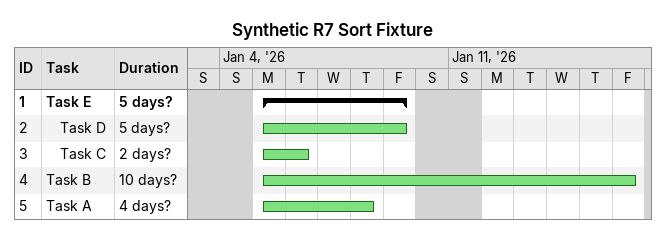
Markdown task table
Synthetic R7 Sort Fixture

| ID | Level | Task | Duration | Start | Finish |
|---|---|---|---|---|---|
| 1 | 1 | **Task E** | 5d? | 2026-01-05 | 2026-01-09 |
| 2 | 2 | Task D | 5d? | 2026-01-05 | 2026-01-09 |
| 3 | 2 | Task C | 2d? | 2026-01-05 | 2026-01-06 |
| 4 | 1 | Task B | 10d? | 2026-01-05 | 2026-01-16 |
| 5 | 1 | Task A | 4d? | 2026-01-05 | 2026-01-08 |
